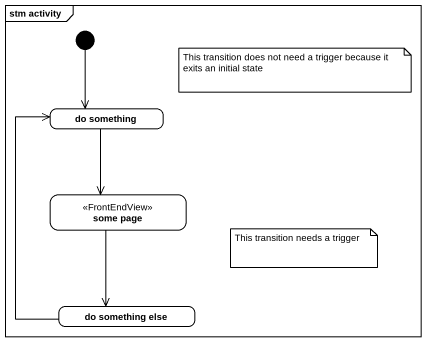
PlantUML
@startuml
mainframe stm activity
hide empty description
state "do something" as do_something
state "some page" as some_page <<FrontEndView>>
state "do something else" as do_something_else
[*] --> do_something
do_something --> some_page
some_page --> do_something_else
do_something_else -up-> do_something
note as N1
  This transition does not need a trigger because it exits an initial state
end note
note as N2
  This transition needs a trigger
end note
@enduml
